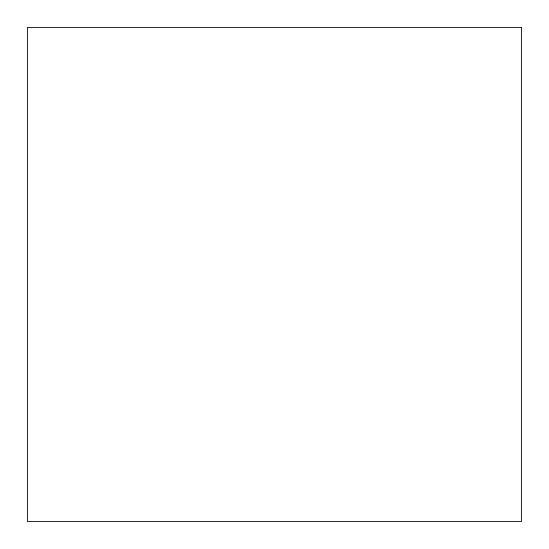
<?xml version="1.0" encoding="UTF-8"?>
<svg xmlns="http://www.w3.org/2000/svg" width="549" height="549" viewBox="0 0 549 549"><rect width="100%" height="100%" fill="white"/><g stroke="black" fill="none" stroke-linecap="round" stroke-linejoin="round"><path stroke-width="0.82" d="M521.55 27.45L27.45 27.45L27.45 521.55L521.55 521.55L521.55 27.45"/></g></svg>
